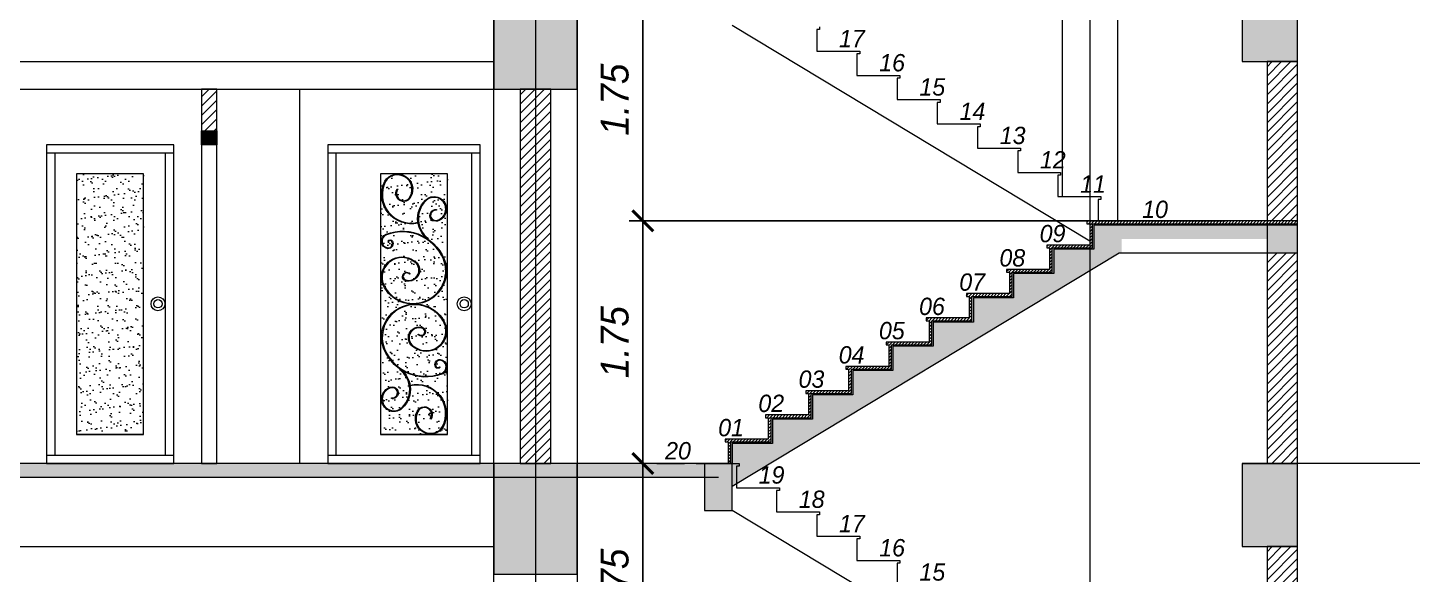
# Model space of a CAD drawing. Header units: millimetres. Extents: x 485872 to 486142, y -52344 to -52207.
# Drawn here: x 486063.09 to 486073.09, y -52324.68 to -52320.73 of the extents above; entities that cross this region are included whole.
import ezdxf

# ---------------------------------------------------------------- set-up
doc = ezdxf.new("R2010")
doc.units = ezdxf.units.MM
doc.header["$LTSCALE"] = 15
doc.header["$PDMODE"] = 2
doc.header["$PDSIZE"] = -10
doc.linetypes.add('DASHDOTX2', pattern=[50.8, 25.4, -12.7, 0, -12.7])
doc.layers.add('G', color=8, linetype='Continuous')
doc.styles.get("Standard").update_dxf_attribs({"font": ''})
doc.styles.get('Standard').set_extended_font_data('Flux Architect', italic=True)
doc.dimstyles.get("Standard").update_dxf_attribs({"dimtxt": 0.2, "dimasz": 0.15, "dimexe": 0.1, "dimexo": 0.3, "dimgap": 0.1, "dimtad": 1, "dimzin": 0, "dimdsep": 46, "dimtxsty": 'Standard', "dimblk": 'ARCHTICK', "dimcen": 0.09, "dimdle": 0.1, "dimclrd": 4, "dimclrt": 2, "dimadec": 0, "dimazin": 0, "dimtfac": 1, "dimtofl": 0, "dimtmove": 0, "dimatfit": 3, "dimfxl": 1, "dimtfillclr": 1, "dimtolj": 1, "dimtzin": 0, "dimarcsym": 1})
pattern_1 = [(45, (485401.173374, -52325.837264), (-0.0336759605, 0.0336759605), [])]

# ---------------------------------------------------------------- blocks, each defined once
blk = doc.blocks.new('Main Doorr')
at = {"lineweight": 9}
h = blk.add_hatch(dxfattribs=at)
h.set_pattern_fill('AR-SAND', color=153, scale=53.726984, style=0)
h.set_pattern_definition([(37.5, (633482.83, -6970.605), (-3.38444, 103.52243), [0, -81.66502, 0, -91.33587, 0, -87.30635]), (7.5, (633482.83, -6970.6), (95.08476, 151.6254), [0, -44.05613, 0, -73.60597, 0, -28.20667]), (327.5, (633416.74, -6970.605), (167.31345, 0.30404), [0, -26.86349, 0, -96.70857, 0, -126.25841]), (317.5, (633416.74, -6970.6), (161.51012, 47.15486), [0, -13.43175, 0, -63.39784, 0, -72.53143])])
h.paths.add_polyline_path([(664467.8, -64985.8), (664951.4, -64985.8), (664951.4, -63105.4), (664467.8, -63105.4)])
at = {"color": 7, "lineweight": 9}
for p, q in [((665186.4, -62955.4), (664086.4, -62955.4)), ((664146.4, -62955.4), (664146.4, -65135.4)), ((665126.4, -65135.4), (665126.4, -62955.4)), ((664467.8, -63105.4), (664467.8, -64985.8)), ((664951.4, -63105.4), (664467.8, -63105.4)), ((664951.4, -64985.8), (664951.4, -63105.4)), ((664467.8, -64985.8), (664951.4, -64985.8)), ((664086.4, -65135.4), (665186.4, -65135.4))]:
    blk.add_line(p, q, dxfattribs=at)
blk.add_lwpolyline([(664086.4, -65195.4), (665186.4, -65195.4), (665186.4, -62895.4), (664086.4, -62895.4)], close=True, dxfattribs=at)
at = {"lineweight": 9}
for points in [[(664738.1, -63460.9, -0.637528), (664498.3, -63158.6, -0.965658), (664687.1, -63269.7, -1.139609), (664589.1, -63214.3), (664593.4, -63217.5, 1.142963), (664682.3, -63267.4, 0.965814), (664503, -63161.3, 0.637746), (664737.2, -63455.6)], [(664811.2, -63577.8, -0.50473), (664808.4, -63282.5, -1.139136), (664878.5, -63446.2, -1.237533), (664872.5, -63363.5), (664871.7, -63368.9, 1.237959), (664877, -63441.1, 1.137294), (664811.4, -63287, 0.504199), (664814.4, -63573.4)], [(664608, -64513.5, -0.50473), (664610.8, -64808.7, -1.139136), (664540.7, -64645, -1.237533), (664546.7, -64727.7), (664547.4, -64722.4, 1.237959), (664542.2, -64650.2, 1.137294), (664607.8, -64804.3, 0.504199), (664604.8, -64517.8)], [(664681.1, -64630.3, -0.637528), (664920.9, -64932.6, -0.965658), (664732.1, -64821.5, -1.139609), (664830.1, -64877), (664825.8, -64873.7, 1.142963), (664736.9, -64823.8, 0.965814), (664916.2, -64930, 0.637746), (664682, -64635.6)]]:
    blk.add_lwpolyline(points, format="xyb", dxfattribs=at)
for points in [[(664521.3, -63589.6, -0.482932), (664554.1, -63590.4, -0.577559), (664521.3, -63645.9, -0.789134), (664508.3, -63541, -0.438143), (664938, -63752.7, -0.939322), (664477.1, -63887.3, -0.684665), (664706.7, -63730.8, -0.943765), (664645.2, -63875.7, -1.249985), (664681.1, -63826.2), (664677, -63829.8, 1.245946), (664647.2, -63870.7, 0.94511), (664703.9, -63735.5, 0.684848), (664482.2, -63885.8, 0.938331), (664932.8, -63754.1, 0.438005), (664510.2, -63546, 0.787082), (664521.6, -63640.5, 0.570854), (664549.6, -63593.3, 0.476031), (664525.4, -63593.1)], [(664897.9, -64501.6, -0.482932), (664865.1, -64500.9, -0.577559), (664897.9, -64445.4, -0.789134), (664910.9, -64550.3, -0.438143), (664481.2, -64338.5, -0.939322), (664942.1, -64203.9, -0.684665), (664712.5, -64360.4, -0.943765), (664774, -64215.6, -1.249985), (664738.1, -64265), (664742.1, -64261.5, 1.245946), (664772, -64220.6, 0.94511), (664715.3, -64355.8, 0.684848), (664937, -64205.4, 0.938331), (664486.4, -64337.2, 0.438005), (664909, -64545.3, 0.787082), (664897.5, -64450.8, 0.570854), (664869.6, -64497.9, 0.476031), (664893.7, -64498.2)]]:
    blk.add_lwpolyline(points, format="xyb", close=True, dxfattribs=at)
at = {"linetype": 'Continuous', "lineweight": 9}
blk.add_lwpolyline([(664951.4, -64985.8), (664467.8, -64985.8)], dxfattribs=at)
at = {"color": 7, "lineweight": 9}
for radius in [50, 30]:
    blk.add_circle((665071.5, -64043.5), radius, dxfattribs=at)
blk = doc.blocks.new('Indoor')
at = {"lineweight": 5}
h = blk.add_hatch(dxfattribs=at)
h.set_pattern_fill('AR-SAND', color=153, scale=53.726984, style=0)
h.set_pattern_definition([(37.5, (631289.6, 71959.21), (-3.38444, 103.52243), [0, -81.66502, 0, -91.33587, 0, -87.30635]), (7.5, (631289.6, 71959.21), (95.08476, 151.6254), [0, -44.05613, 0, -73.60597, 0, -28.20667]), (327.5, (631223.515, 71959.21), (167.31345, 0.30404), [0, -26.86349, 0, -96.70857, 0, -126.25841]), (317.5, (631223.52, 71959.21), (161.51012, 47.15486), [0, -13.43175, 0, -63.39784, 0, -72.53143])])
h.paths.add_polyline_path([(662274.6, 13944), (662758.1, 13944), (662758.1, 15824.4), (662274.6, 15824.4)])
at = {"color": 7, "lineweight": 5}
for p, q in [((662976.4, 16034.4), (662056.4, 16034.4)), ((662056.4, 16034.4), (662056.4, 13734.4)), ((662976.4, 13734.4), (662976.4, 16034.4)), ((662976.4, 15974.4), (662056.4, 15974.4)), ((662116.4, 15974.4), (662116.4, 13794.4)), ((662916.4, 13794.4), (662916.4, 15974.4)), ((662274.6, 15824.4), (662274.6, 13944)), ((662758.1, 15824.4), (662274.6, 15824.4)), ((662758.1, 13944), (662758.1, 15824.4)), ((662274.6, 13944), (662758.1, 13944)), ((662056.4, 13794.4), (662976.4, 13794.4)), ((662056.4, 13734.4), (662976.4, 13734.4))]:
    blk.add_line(p, q, dxfattribs=at)
at = {"linetype": 'Continuous', "lineweight": 5}
blk.add_lwpolyline([(662758.1, 13944), (662274.6, 13944)], dxfattribs=at)
at = {"color": 7, "lineweight": 5}
for radius in [50, 30]:
    blk.add_circle((662861.5, 14886.4), radius, dxfattribs=at)
blk = doc.blocks.new('_ArchTick')
at = {"color": 0, "const_width": 0.15}
blk.add_lwpolyline([(-0.5, -0.5), (0.5, 0.5)], dxfattribs=at)
blk = doc.blocks.new('*D133')
at = {"color": 4, "linetype": 'Continuous', "lineweight": -2, "transparency": 16777216}
blk.add_line((486067.5346, -52325.7266), (486067.5346, -52323.7766), dxfattribs=at)
at = {"color": 0, "linetype": 'Continuous', "lineweight": -2, "transparency": 16777216}
for p, q in [((486067.8346, -52323.8766), (486067.6346, -52323.8766)), ((486070.4397, -52325.6266), (486067.4346, -52325.6266))]:
    blk.add_line(p, q, dxfattribs=at)
at = {"layer": 'Defpoints', "color": 0, "linetype": 'Continuous', "lineweight": 13, "transparency": 16777216}
for p in [(486067.5346, -52323.8766), (486067.5346, -52323.8766), (486070.7397, -52325.6266)]:
    blk.add_point(p, dxfattribs=at)
at = {"color": 4, "linetype": 'Continuous', "lineweight": -2, "transparency": 16777216, "xscale": 0.15, "yscale": 0.15, "zscale": 0.15}
for p, rotation in [((486067.5346, -52323.8766), 90), ((486067.5346, -52325.6266), 270)]:
    blk.add_blockref('_ArchTick', p, dxfattribs=dict(at, rotation=rotation))
at = {"color": 2, "linetype": 'Continuous', "lineweight": 13, "transparency": 16777216, "insert": (486067.3324, -52324.7516), "char_height": 0.2, "attachment_point": 5, "rotation": 90}
blk.add_mtext('\\A1;1.75', dxfattribs=at)
blk = doc.blocks.new('*D134')
at = {"color": 4, "linetype": 'Continuous', "lineweight": -2, "transparency": 16777216}
blk.add_line((486067.5346, -52323.9766), (486067.5346, -52322.0266), dxfattribs=at)
at = {"color": 0, "linetype": 'Continuous', "lineweight": -2, "transparency": 16777216}
for p, q in [((486071.7397, -52322.1266), (486067.4346, -52322.1266)), ((486067.8346, -52323.8766), (486067.6346, -52323.8766))]:
    blk.add_line(p, q, dxfattribs=at)
at = {"layer": 'Defpoints', "color": 0, "linetype": 'Continuous', "lineweight": 13, "transparency": 16777216}
for p in [(486067.5346, -52322.1266), (486072.0397, -52322.1266), (486067.5346, -52323.8766)]:
    blk.add_point(p, dxfattribs=at)
at = {"color": 4, "linetype": 'Continuous', "lineweight": -2, "transparency": 16777216, "xscale": 0.15, "yscale": 0.15, "zscale": 0.15}
for p, rotation in [((486067.5346, -52322.1266), 90), ((486067.5346, -52323.8766), 270)]:
    blk.add_blockref('_ArchTick', p, dxfattribs=dict(at, rotation=rotation))
at = {"color": 2, "linetype": 'Continuous', "lineweight": 13, "transparency": 16777216, "insert": (486067.3324, -52323.0016), "char_height": 0.2, "attachment_point": 5, "rotation": 90}
blk.add_mtext('\\A1;1.75', dxfattribs=at)
blk = doc.blocks.new('*D135')
at = {"color": 4, "linetype": 'Continuous', "lineweight": -2, "transparency": 16777216}
blk.add_line((486067.5346, -52322.2266), (486067.5346, -52320.2766), dxfattribs=at)
at = {"color": 0, "linetype": 'Continuous', "lineweight": -2, "transparency": 16777216}
for p, q in [((486067.8346, -52320.3766), (486067.6346, -52320.3766)), ((486071.7397, -52322.1266), (486067.4346, -52322.1266))]:
    blk.add_line(p, q, dxfattribs=at)
at = {"layer": 'Defpoints', "color": 0, "linetype": 'Continuous', "lineweight": 13, "transparency": 16777216}
for p in [(486067.5346, -52320.3766), (486067.5346, -52320.3766), (486072.0397, -52322.1266)]:
    blk.add_point(p, dxfattribs=at)
at = {"color": 4, "linetype": 'Continuous', "lineweight": -2, "transparency": 16777216, "xscale": 0.15, "yscale": 0.15, "zscale": 0.15}
for p, rotation in [((486067.5346, -52320.3766), 90), ((486067.5346, -52322.1266), 270)]:
    blk.add_blockref('_ArchTick', p, dxfattribs=dict(at, rotation=rotation))
at = {"color": 2, "linetype": 'Continuous', "lineweight": 13, "transparency": 16777216, "insert": (486067.3324, -52321.2516), "char_height": 0.2, "attachment_point": 5, "rotation": 90}
blk.add_mtext('\\A1;1.75', dxfattribs=at)

msp = doc.modelspace()

# ---------------------------------------------------------------- hatches: boundary and pattern name
at = {"linetype": 'Continuous', "lineweight": 13}
h = msp.add_hatch(color=256, dxfattribs=at)
h.dxf.hatch_style = 1
h.paths.add_polyline_path([(486066.4597, -52321.1766), (486067.0597, -52321.1766), (486067.0597, -52320.3766), (486066.4597, -52320.3766)])
h = msp.add_hatch(color=256, dxfattribs=at)
h.dxf.hatch_style = 1
h.paths.add_polyline_path([(486071.8597, -52320.9766), (486072.2597, -52320.9766), (486072.2597, -52320.3766), (486071.8597, -52320.3766)])
at = {"linetype": 'Continuous', "lineweight": 13, "true_color": 0xb64b2b}
h = msp.add_hatch(dxfattribs=at)
h.set_pattern_fill('ANSI31', color=15, scale=0.015)
h.set_pattern_definition(pattern_1)
h.paths.add_polyline_path([(486072.2597, -52322.3566), (486072.0397, -52322.3566), (486072.0397, -52323.8766), (486072.2597, -52323.8766)])
h.paths.add_polyline_path([(486072.2597, -52320.9766), (486072.0397, -52320.9766), (486072.0397, -52322.1266), (486072.2597, -52322.1266)])
h = msp.add_hatch(dxfattribs=at)
h.set_pattern_fill('ANSI31', color=15, scale=0.015)
h.set_pattern_definition([(45, (485401.173374, -52322.337264), (-0.0336759605, 0.0336759605), [])])
h.paths.add_polyline_path([(486064.4597, -52321.1766), (486064.3497, -52321.1766), (486064.3497, -52321.4766), (486064.4597, -52321.4766)])
h = msp.add_hatch(dxfattribs=at)
h.set_pattern_fill('ANSI31', color=15, scale=0.015)
h.set_pattern_definition(pattern_1)
h.paths.add_polyline_path([(486066.6497, -52323.8766), (486066.8697, -52323.8766), (486066.8697, -52321.1766), (486066.6497, -52321.1766)])
at = {"linetype": 'Continuous', "lineweight": 13}
h = msp.add_hatch(color=256, dxfattribs=at)
h.dxf.hatch_style = 1
h.paths.add_polyline_path([(486064.4597, -52321.4766), (486064.3497, -52321.4766), (486064.3497, -52321.5766), (486064.4597, -52321.5766)])
h = msp.add_hatch(dxfattribs=at)
h.set_pattern_fill('ANSI31', color=256, scale=0.005)
h.set_pattern_definition([(45, (485401.173374, -52325.837264), (-0.01122532015, 0.01122532015), [])])
h.paths.add_polyline_path([(486072.2597, -52322.1466), (486072.2597, -52322.1266), (486070.7397, -52322.1266), (486070.7397, -52322.1466), (486070.7597, -52322.1466), (486070.7597, -52322.3016), (486070.4497, -52322.3016), (486070.4497, -52322.3216), (486070.4697, -52322.3216), (486070.4697, -52322.4766), (486070.1597, -52322.4766), (486070.1597, -52322.4966), (486070.1797, -52322.4966), (486070.1797, -52322.6516), (486069.8697, -52322.6516), (486069.8697, -52322.6716), (486069.8897, -52322.6716), (486069.8897, -52322.8266), (486069.5797, -52322.8266), (486069.5797, -52322.8466), (486069.5997, -52322.8466), (486069.5997, -52323.0016), (486069.2897, -52323.0016), (486069.2897, -52323.0216), (486069.3097, -52323.0216), (486069.3097, -52323.1766), (486068.9997, -52323.1766), (486068.9997, -52323.1966), (486069.0197, -52323.1966), (486069.0197, -52323.3516), (486068.7097, -52323.3516), (486068.7097, -52323.3716), (486068.7297, -52323.3716), (486068.7297, -52323.5266), (486068.4197, -52323.5266), (486068.4197, -52323.5466), (486068.4397, -52323.5466), (486068.4397, -52323.7016), (486068.1297, -52323.7016), (486068.1297, -52323.7216), (486068.1497, -52323.7216), (486068.1497, -52323.8766), (486068.1697, -52323.8766), (486068.1697, -52323.7216), (486068.4597, -52323.7216), (486068.4597, -52323.5466), (486068.7497, -52323.5466), (486068.7497, -52323.3716), (486069.0397, -52323.3716), (486069.0397, -52323.1966), (486069.3297, -52323.1966), (486069.3297, -52323.0216), (486069.6197, -52323.0216), (486069.6197, -52322.8466), (486069.9097, -52322.8466), (486069.9097, -52322.6716), (486070.1997, -52322.6716), (486070.1997, -52322.4966), (486070.4897, -52322.4966), (486070.4897, -52322.3216), (486070.7797, -52322.3216), (486070.7797, -52322.1466)])
h = msp.add_hatch(dxfattribs=at)
h.set_pattern_fill('ARKHID16', color=5, scale=0.03, pattern_type=2)
h.set_pattern_definition([(0, (485401.173374, -52325.835764), (0.03, 0.03), [0.0015, -0.0105, 0, -0.015, 0, -0.003]), (0, (485401.173374, -52325.826764), (0.03, 0.03), [0, -0.0105, 0.0015, -0.015, 0, -0.003]), (0, (485401.173374, -52325.820764), (0.03, 0.03), [0, -0.012, 0, -0.0135, 0.0015, -0.003]), (0, (485401.173374, -52325.808764), (0.03, 0.03), [0, -0.012, 0.0015, -0.0135, 0, -0.003]), (90, (485401.173374, -52325.837264), (-0.03, 0.03), [0.0015, -0.0285]), (90, (485401.185374, -52325.837264), (-0.03, 0.03), [-0.0105, 0.0015, -0.009, 0, -0.0075, 0.0015]), (90, (485401.200374, -52325.837264), (-0.03, 0.03), [0, -0.015, 0.0015, -0.0075, 0, -0.006]), (90, (485401.176374, -52325.837264), (-0.015, 0.015), [0, -0.0045, 0, -0.0045, 0, -0.006]), (90, (485401.179374, -52325.835764), (-0.015, 0.015), [0, -0.006, 0, -0.0045, 0, -0.0045]), (90, (485401.182374, -52325.837264), (-0.015, 0.015), [0, -0.006, 0, -0.006, 0, -0.003]), (90, (485401.188374, -52325.834264), (-0.015, 0.015), [0, -0.0045, 0, -0.006, 0, -0.0045]), (45, (485401.173374, -52325.837264), (2e-18, 0.02999999995), [0.0021213, -0.01272792, 0.0021213, -0.0254558868]), (135, (485401.185374, -52325.837264), (2e-18, 0.02999999995), [-0.021213, 0.0021213, -0.0169708068, 0.0021213])])
h.paths.add_polyline_path([(486068.1697, -52323.8766), (486068.1697, -52323.7216), (486068.4597, -52323.7216), (486068.4597, -52323.5466), (486068.7497, -52323.5466), (486068.7497, -52323.3716), (486069.0397, -52323.3716), (486069.0397, -52323.1966), (486069.3297, -52323.1966), (486069.3297, -52323.0216), (486069.6197, -52323.0216), (486069.6197, -52322.8466), (486069.9097, -52322.8466), (486069.9097, -52322.6716), (486070.1997, -52322.6716), (486070.1997, -52322.4966), (486070.4897, -52322.4966), (486070.4897, -52322.3216), (486070.7797, -52322.3216), (486070.7797, -52322.1466), (486072.2597, -52322.1466), (486072.2597, -52322.1566), (486070.7897, -52322.1566), (486070.7897, -52322.3316), (486070.4997, -52322.3316), (486070.4997, -52322.5066), (486070.2097, -52322.5066), (486070.2097, -52322.6816), (486069.9197, -52322.6816), (486069.9197, -52322.8566), (486069.6297, -52322.8566), (486069.6297, -52323.0316), (486069.3397, -52323.0316), (486069.3397, -52323.2066), (486069.0497, -52323.2066), (486069.0497, -52323.3816), (486068.7597, -52323.3816), (486068.7597, -52323.5566), (486068.4697, -52323.5566), (486068.4697, -52323.7316), (486068.1797, -52323.7316), (486068.1797, -52323.8766)])
h = msp.add_hatch(color=256, dxfattribs=at)
h.dxf.hatch_style = 1
h.paths.add_polyline_path([(486070.7597, -52322.4846), (486070.7597, -52322.3316), (486070.4997, -52322.3316), (486070.4997, -52322.5066), (486070.2097, -52322.5066), (486070.2097, -52322.6816), (486069.9197, -52322.6816), (486069.9197, -52322.8566), (486069.6297, -52322.8566), (486069.6297, -52323.0316), (486069.3397, -52323.0316), (486069.3397, -52323.2066), (486069.0497, -52323.2066), (486069.0497, -52323.3816), (486068.7597, -52323.3816), (486068.7597, -52323.5566), (486068.4697, -52323.5566), (486068.4697, -52323.7316), (486068.1797, -52323.7316), (486068.1797, -52323.8766), (486068.1797, -52324.0415)])
h.paths.add_polyline_path([(486070.9897, -52322.2566), (486072.0397, -52322.2566), (486072.0397, -52322.1566), (486070.7897, -52322.1566), (486070.7897, -52322.3316), (486070.7597, -52322.3316), (486070.7597, -52322.4846), (486070.9719, -52322.3566), (486070.9897, -52322.3566)])
h.paths.add_polyline_path([(486072.2597, -52322.1566), (486072.0397, -52322.1566), (486072.0397, -52322.3566), (486072.2597, -52322.3566)])
h = msp.add_hatch(color=256, dxfattribs=at)
h.dxf.hatch_style = 1
h.paths.add_polyline_path([(486058.4597, -52323.8766), (486057.6597, -52323.8766), (486057.6597, -52323.9766), (486058.4597, -52323.9766)])
h.paths.add_polyline_path([(486067.9797, -52323.9766), (486067.9797, -52323.8766), (486059.0597, -52323.8766), (486059.0597, -52323.9766)])
h = msp.add_hatch(color=256, dxfattribs=at)
h.dxf.hatch_style = 1
h.paths.add_polyline_path([(486066.4597, -52324.6766), (486067.0597, -52324.6766), (486067.0597, -52323.8766), (486066.4597, -52323.8766)])
h = msp.add_hatch(color=256, dxfattribs=at)
h.dxf.hatch_style = 1
h.paths.add_polyline_path([(486068.1797, -52323.8766), (486067.9797, -52323.8766), (486067.9797, -52324.2165), (486068.1797, -52324.2165)])
h = msp.add_hatch(color=256, dxfattribs=at)
h.dxf.hatch_style = 1
h.paths.add_polyline_path([(486071.8597, -52324.4766), (486072.2597, -52324.4766), (486072.2597, -52323.8766), (486071.8597, -52323.8766)])
at = {"linetype": 'Continuous', "lineweight": 13, "true_color": 0xb64b2b}
h = msp.add_hatch(dxfattribs=at)
h.set_pattern_fill('ANSI31', color=15, scale=0.015)
h.set_pattern_definition([(45, (485401.173374, -52329.337264), (-0.0336759605, 0.0336759605), [])])
h.paths.add_polyline_path([(486072.2597, -52325.8566), (486072.0397, -52325.8566), (486072.0397, -52327.3766), (486072.2597, -52327.3766)])
h.paths.add_polyline_path([(486072.2597, -52324.4766), (486072.0397, -52324.4766), (486072.0397, -52325.6266), (486072.2597, -52325.6266)])

# ---------------------------------------------------------------- linework, layer by layer
at = {"color": 6, "linetype": 'DASHDOTX2', "lineweight": 13}
for p, q in [((486066.7597, -52306.3766), (486066.7597, -52330.9766)), ((486070.7597, -52306.3766), (486070.7597, -52330.8766))]:
    msp.add_line(p, q, dxfattribs=at)
at = {"linetype": 'Continuous', "lineweight": 13}
for p, q in [((486067.0597, -52306.3766), (486067.0597, -52330.9766)), ((486070.9597, -52318.864), (486070.9597, -52322.1266)), ((486070.5597, -52319.1053), (486070.5597, -52321.9516)), ((486068.1797, -52324.0415), (486070.9719, -52322.3566))]:
    msp.add_line(p, q, dxfattribs=at)
for points in [[(486066.4597, -52330.9766), (486066.4597, -52306.3766)], [(486070.7597, -52322.2734), (486068.1797, -52320.7165)], [(486068.8097, -52320.7266), (486068.8097, -52320.7466), (486068.7897, -52320.7466), (486068.7897, -52320.9016), (486069.0997, -52320.9016), (486069.0997, -52320.9216), (486069.0797, -52320.9216), (486069.0797, -52321.0766), (486069.3897, -52321.0766), (486069.3897, -52321.0966), (486069.3697, -52321.0966), (486069.3697, -52321.2516), (486069.6797, -52321.2516), (486069.6797, -52321.2716), (486069.6597, -52321.2716), (486069.6597, -52321.4266), (486069.9697, -52321.4266), (486069.9697, -52321.4466), (486069.9497, -52321.4466), (486069.9497, -52321.6016), (486070.2597, -52321.6016), (486070.2597, -52321.6216), (486070.2397, -52321.6216), (486070.2397, -52321.7766), (486070.5497, -52321.7766), (486070.5497, -52321.7966), (486070.5297, -52321.7966), (486070.5297, -52321.9516), (486070.8397, -52321.9516), (486070.8397, -52321.9716), (486070.8197, -52321.9716), (486070.8197, -52322.1266), (486070.8397, -52322.1266)], [(486059.0597, -52320.9766), (486066.4597, -52320.9766)], [(486059.0597, -52321.1766), (486066.4597, -52321.1766)], [(486065.0597, -52323.8766), (486065.0597, -52321.1766)], [(486072.2597, -52322.1566), (486070.7897, -52322.1566), (486070.7897, -52322.3316), (486070.4997, -52322.3316), (486070.4997, -52322.5066), (486070.2097, -52322.5066), (486070.2097, -52322.6816), (486069.9197, -52322.6816), (486069.9197, -52322.8566), (486069.6297, -52322.8566), (486069.6297, -52323.0316), (486069.3397, -52323.0316), (486069.3397, -52323.2066), (486069.0497, -52323.2066), (486069.0497, -52323.3816), (486068.7597, -52323.3816), (486068.7597, -52323.5566), (486068.4697, -52323.5566), (486068.4697, -52323.7316), (486068.1797, -52323.7316), (486068.1797, -52323.8766)], [(486070.9719, -52322.3566), (486072.2597, -52322.3566)], [(486068.0797, -52323.8766), (486058.4597, -52323.8766)], [(486067.9197, -52323.8766), (486068.2297, -52323.8766), (486068.2297, -52323.8966), (486068.2097, -52323.8966), (486068.2097, -52324.0516), (486068.5197, -52324.0516), (486068.5197, -52324.0716), (486068.4997, -52324.0716), (486068.4997, -52324.2266), (486068.8097, -52324.2266), (486068.8097, -52324.2466), (486068.7897, -52324.2466), (486068.7897, -52324.4016), (486069.0997, -52324.4016), (486069.0997, -52324.4216), (486069.0797, -52324.4216), (486069.0797, -52324.5766), (486069.3897, -52324.5766), (486069.3897, -52324.5966), (486069.3697, -52324.5966), (486069.3697, -52324.7516)], [(486068.1097, -52323.8766), (486068.1797, -52323.8766)], [(486077.1175, -52323.8766), (486072.2597, -52323.8766)], [(486057.6597, -52323.9766), (486068.0797, -52323.9766)], [(486070.7597, -52325.7734), (486068.1797, -52324.2165)], [(486059.0597, -52324.4766), (486066.4597, -52324.4766)]]:
    msp.add_lwpolyline(points, dxfattribs=at)
for points in [[(486066.4597, -52321.1766), (486067.0597, -52321.1766), (486067.0597, -52320.3766), (486066.4597, -52320.3766)], [(486071.8597, -52320.9766), (486072.2597, -52320.9766), (486072.2597, -52320.3766), (486071.8597, -52320.3766)], [(486072.0397, -52323.8766), (486072.2597, -52323.8766), (486072.2597, -52320.9766), (486072.0397, -52320.9766)], [(486064.4597, -52321.1766), (486064.3497, -52321.1766), (486064.3497, -52323.8766), (486064.4597, -52323.8766)], [(486066.6497, -52323.8766), (486066.8697, -52323.8766), (486066.8697, -52321.1766), (486066.6497, -52321.1766)], [(486064.4597, -52321.5766), (486064.3497, -52321.5766), (486064.3497, -52321.4766), (486064.4597, -52321.4766)], [(486072.2597, -52322.1466), (486072.2597, -52322.1266), (486070.7397, -52322.1266), (486070.7397, -52322.1466), (486070.7597, -52322.1466), (486070.7597, -52322.3016), (486070.4497, -52322.3016), (486070.4497, -52322.3216), (486070.4697, -52322.3216), (486070.4697, -52322.4766), (486070.1597, -52322.4766), (486070.1597, -52322.4966), (486070.1797, -52322.4966), (486070.1797, -52322.6516), (486069.8697, -52322.6516), (486069.8697, -52322.6716), (486069.8897, -52322.6716), (486069.8897, -52322.8266), (486069.5797, -52322.8266), (486069.5797, -52322.8466), (486069.5997, -52322.8466), (486069.5997, -52323.0016), (486069.2897, -52323.0016), (486069.2897, -52323.0216), (486069.3097, -52323.0216), (486069.3097, -52323.1766), (486068.9997, -52323.1766), (486068.9997, -52323.1966), (486069.0197, -52323.1966), (486069.0197, -52323.3516), (486068.7097, -52323.3516), (486068.7097, -52323.3716), (486068.7297, -52323.3716), (486068.7297, -52323.5266), (486068.4197, -52323.5266), (486068.4197, -52323.5466), (486068.4397, -52323.5466), (486068.4397, -52323.7016), (486068.1297, -52323.7016), (486068.1297, -52323.7216), (486068.1497, -52323.7216), (486068.1497, -52323.8766), (486068.1697, -52323.8766), (486068.1697, -52323.7216), (486068.4597, -52323.7216), (486068.4597, -52323.5466), (486068.7497, -52323.5466), (486068.7497, -52323.3716), (486069.0397, -52323.3716), (486069.0397, -52323.1966), (486069.3297, -52323.1966), (486069.3297, -52323.0216), (486069.6197, -52323.0216), (486069.6197, -52322.8466), (486069.9097, -52322.8466), (486069.9097, -52322.6716), (486070.1997, -52322.6716), (486070.1997, -52322.4966), (486070.4897, -52322.4966), (486070.4897, -52322.3216), (486070.7797, -52322.3216), (486070.7797, -52322.1466)], [(486066.4597, -52324.6766), (486067.0597, -52324.6766), (486067.0597, -52323.8766), (486066.4597, -52323.8766)], [(486067.9797, -52324.2165), (486068.1797, -52324.2165), (486068.1797, -52323.8766), (486067.9797, -52323.8766)], [(486071.8597, -52324.4766), (486072.2597, -52324.4766), (486072.2597, -52323.8766), (486071.8597, -52323.8766)], [(486072.0397, -52327.3766), (486072.2597, -52327.3766), (486072.2597, -52324.4766), (486072.0397, -52324.4766)]]:
    msp.add_lwpolyline(points, close=True, dxfattribs=at)
at = {"layer": 'G', "lineweight": 0}
msp.add_line((486071.8597, -52323.8766), (486072.2597, -52323.8766), dxfattribs=at)
msp.add_line((486071.8597, -52323.8766), (486072.2597, -52323.8766), dxfattribs=at)

# ---------------------------------------------------------------- block references
at = {"linetype": 'Continuous', "lineweight": 13, "xscale": 0.001, "yscale": 0.001, "zscale": 0.001}
for name, p in [('Indoor', (485401.1734, -52337.6111)), ('Main Doorr', (485401.1734, -52258.6812))]:
    msp.add_blockref(name, p, dxfattribs=at)

# ---------------------------------------------------------------- texts
at = {"color": 2, "linetype": 'Continuous', "lineweight": 13, "char_height": 0.125, "attachment_point": 5}
for s, insert in [('\\A1;17', (486069.0434, -52320.8108)), ('\\A1;16', (486069.3334, -52320.9858)), ('\\A1;15', (486069.6234, -52321.1608)), ('\\A1;14', (486069.9134, -52321.3358)), ('\\A1;13', (486070.2034, -52321.5108)), ('\\A1;12', (486070.4934, -52321.6858)), ('\\A1;11', (486070.7834, -52321.8608)), ('\\A1;10', (486071.2312, -52322.044)), ('\\A1;09', (486070.4912, -52322.219)), ('\\A1;08', (486070.2012, -52322.394)), ('\\A1;07', (486069.9112, -52322.569)), ('\\A1;06', (486069.6212, -52322.744)), ('\\A1;05', (486069.3312, -52322.919)), ('\\A1;04', (486069.0412, -52323.094)), ('\\A1;02', (486068.4612, -52323.444)), ('\\A1;01', (486068.1712, -52323.619)), ('\\A1;20', (486067.7883, -52323.7858)), ('\\A1;19', (486068.4634, -52323.9608)), ('\\A1;18', (486068.7534, -52324.1358)), ('\\A1;17', (486069.0434, -52324.3108)), ('\\A1;16', (486069.3334, -52324.4858)), ('\\A1;15', (486069.6234, -52324.6608))]:
    msp.add_mtext(s, dxfattribs=dict(at, insert=insert))
at = {"color": 2, "linetype": 'Continuous', "lineweight": 13, "insert": (486068.7512, -52323.269), "char_height": 0.125, "width": 0.154758, "attachment_point": 5}
msp.add_mtext('\\A1;03', dxfattribs=at)

# ---------------------------------------------------------------- dimensions: what is measured, and where the dimension line sits
at = {"linetype": 'Continuous', "lineweight": 13}
for base, p1, p2, picture, middle in [((486067.5346, -52320.3766), (486072.0397, -52322.1266), (486067.5346, -52320.3766), '*D135', (486067.3324, -52321.2516)), ((486067.5346, -52322.1266), (486067.5346, -52323.8766), (486072.0397, -52322.1266), '*D134', (486067.3324, -52323.0016)), ((486067.5346, -52323.8766), (486070.7397, -52325.6266), (486067.5346, -52323.8766), '*D133', (486067.3324, -52324.7516))]:
    dim = msp.add_linear_dim(base=base, p1=p1, p2=p2, angle=90, dimstyle='Standard', override={"dimtmove": 1}, dxfattribs=at)
    dim.commit()
    dim.dimension.update_dxf_attribs({"geometry": picture, "text_midpoint": middle})

doc.saveas('drawing.dxf')
